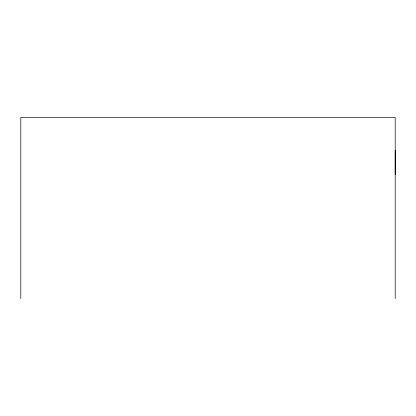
<?xml version="1.0" encoding="UTF-8"?>
<svg xmlns="http://www.w3.org/2000/svg" width="416" height="416" viewBox="0 0 416 416"><rect width="100%" height="100%" fill="white"/><g stroke="black" fill="none" stroke-linecap="round" stroke-linejoin="round"><path stroke-width="0.62" d="M395.2 174.658L395.2 150.16M395.2 298.62L395.2 117.38L20.8 117.38L20.8 298.62"/></g></svg>
